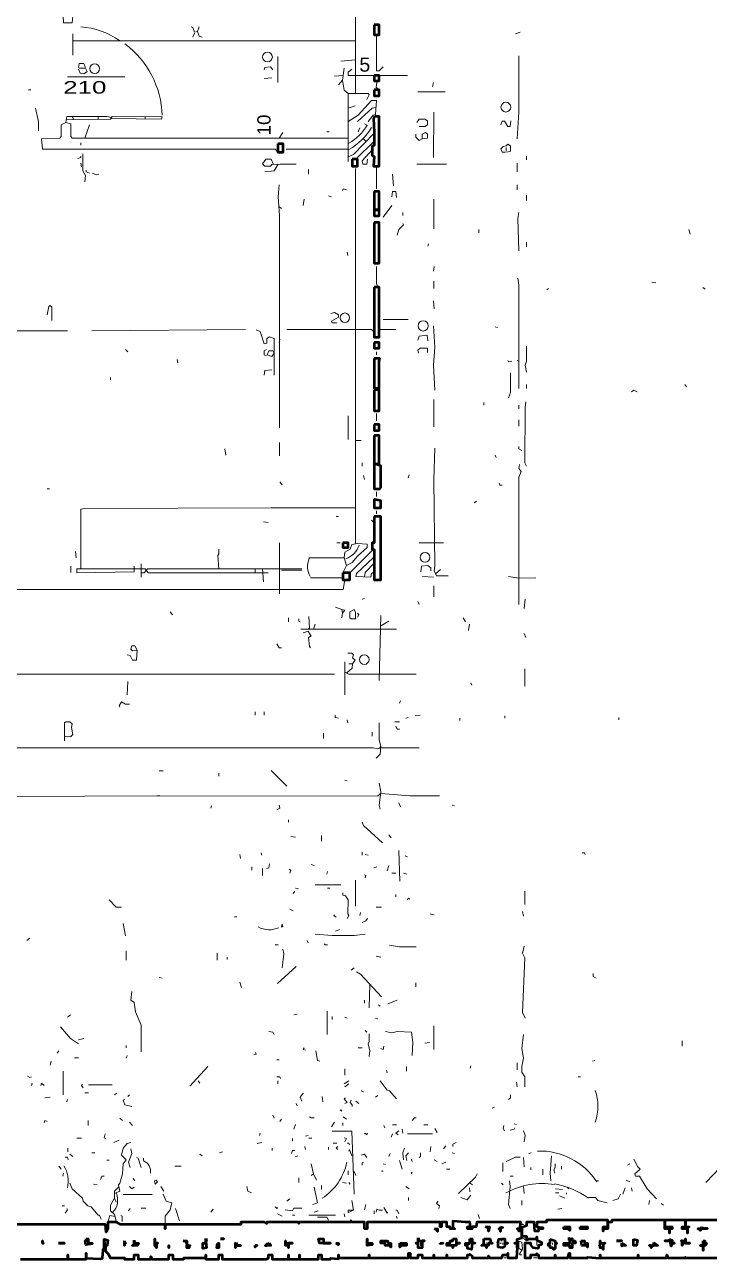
# Model space of a CAD drawing. Header units: metres. Extents: x 0.1 to 48.1, y 1.3 to 34.5.
# Drawn here: x 10.37 to 16.18, y 1.34 to 11.82 of the extents above; entities that cross this region are included whole.
import ezdxf

# ---------------------------------------------------------------- set-up
doc = ezdxf.new("R2010")
doc.units = ezdxf.units.M
for name, color, linetype, lineweight in [('P2D_GRAMMES', 7, 'Continuous', 18), ('P2D_MIKRA', 8, 'Continuous', 13), ('P2D_TOIXOI', 7, 'Continuous', 50), ('P2D_TOXA', 7, 'Continuous', 18)]:
    doc.layers.add(name, color=color, linetype=linetype, lineweight=lineweight)
doc.layers.add('P2D_KEIMENA', color=7, linetype='Continuous')
doc.styles.add('ARIAL', font='arial.ttf')

msp = doc.modelspace()

# ---------------------------------------------------------------- linework, layer by layer
at = {"layer": 'P2D_GRAMMES'}
for p, q in [((10.774975, 11.745838), (10.774975, 11.566309)), ((13.172153, 11.686527), (10.774975, 11.686527)), ((12.513066, 11.55301), (12.513066, 11.333586)), ((13.172153, 11.526414), (13.049084, 11.513115)), ((13.075681, 11.453272), (13.062382, 11.353534)), ((10.728508, 11.380094), (11.213901, 11.380094)), ((13.067609, 11.392732), (12.99589, 11.38678)), ((13.062382, 11.353534), (13.029136, 11.313639)), ((13.700707, 11.253796), (13.933429, 11.253796)), ((13.16877, 11.13411), (13.111401, 11.114162)), ((10.987827, 11.045207), (10.987813, 11.020711)), ((11.386794, 11.04246), (11.38678, 11.020496)), ((13.839158, 11.080916), (13.833691, 10.695262)), ((10.914686, 10.974529), (10.874791, 10.860938)), ((12.557042, 10.908037), (12.523796, 10.860938)), ((13.24856, 10.981178), (13.275157, 10.96788)), ((13.330906, 10.834895), (13.175419, 10.681292)), ((13.241911, 10.854843), (13.264017, 10.832938)), ((12.583639, 10.768028), (13.111401, 10.768028)), ((13.172153, 10.602173), (13.173499, 7.415771)), ((13.350335, 10.6237), (13.350335, 10.429293)), ((13.694058, 10.640627), (13.946728, 10.640627)), ((13.481283, 10.28966), (13.408141, 10.189921)), ((10.934634, 9.224815), (12.23788, 9.2358)), ((13.374038, 9.2358), (13.514529, 9.2358)), ((13.620916, 9.319616), (13.408141, 9.319616)), ((13.111401, 8.501021), (13.111401, 8.301545)), ((13.173128, 8.293541), (13.221963, 8.293547)), ((12.527445, 7.423848), (12.527445, 6.991649)), ((13.714005, 7.42437), (13.920131, 7.42437)), ((11.353472, 7.244319), (11.353472, 7.131283)), ((12.776466, 7.295173), (13.075681, 7.295173)), ((13.075681, 7.295173), (13.095628, 7.231021)), ((11.397841, 7.189395), (11.404277, 7.181075)), ((12.319997, 7.203695), (12.319997, 7.169311)), ((12.384162, 7.203695), (12.390812, 7.091387)), ((12.527445, 7.177827), (12.527445, 7.164529)), ((13.740602, 7.137932), (13.833691, 7.131283)), ((13.893534, 7.197775), (13.852075, 7.160508)), ((13.064757, 7.127231), (12.789764, 7.127231)), ((13.839158, 7.058141), (13.839158, 6.965052)), ((13.002539, 6.878613), (13.055733, 6.858665)), ((13.055733, 6.858665), (13.062382, 6.825419)), ((12.82966, 6.73233), (12.816361, 6.690011)), ((13.386587, 6.805471), (13.374038, 6.253586)), ((13.454686, 6.758927), (13.386587, 6.719031)), ((12.709974, 6.690011), (13.521178, 6.690011)), ((13.081834, 6.413168), (13.081834, 6.133901)), ((13.115576, 6.396988), (13.148822, 6.396988)), ((12.99589, 6.309086), (9.638037, 6.309086)), ((11.240497, 6.246937), (11.233848, 6.133901)), ((13.388194, 5.695052), (13.375668, 5.678854)), ((13.388194, 5.296099), (13.373292, 5.284943)), ((12.82966, 4.519012), (13.049084, 4.519012)), ((14.611139, 4.464948), (14.611139, 4.351911)), ((12.670079, 3.826623), (12.510497, 3.68034)), ((13.295323, 3.674195), (13.28764, 3.474215)), ((12.932723, 3.447618), (12.932723, 3.248141)), ((13.839158, 3.321283), (13.839158, 3.121806)), ((11.918717, 2.975524), (11.765785, 2.809293)), ((10.691937, 2.935628), (10.691937, 2.736152)), ((11.107513, 2.820205), (10.908037, 2.820205)), ((13.614267, 2.40358), (13.827042, 2.40358)), ((11.372651, 2.197565), (11.372651, 2.177618)), ((15.236675, 2.006875), (15.223377, 2.006875)), ((11.200602, 1.888377), (11.446623, 1.888377)), ((14.139555, 1.944895), (14.14288, 1.911649)), ((14.141668, 1.989226), (14.166152, 1.971492)), ((14.598351, 1.958194), (14.605, 1.898351)), ((14.970707, 1.951545), (14.984005, 1.938246)), ((11.127174, 1.858455), (11.140759, 1.825209)), ((11.646099, 1.772016), (11.679346, 1.665628)), ((13.002539, 1.714671), (12.776466, 1.714671)), ((12.510497, 1.65368), (12.896152, 1.65368)), ((14.711132, 1.502723), (14.711387, 1.459503))]:
    msp.add_line(p, q, dxfattribs=at)
for points in [[(13.172153, 11.240729), (13.172153, 11.97856), (13.148822, 11.981058), (10.781702, 11.981058), (10.768403, 11.838633), (10.695262, 11.838633), (10.688613, 11.958613), (10.675314, 11.97856), (10.638586, 11.985209), (10.638586, 12.051702), (10.648717, 12.065177), (12.483901, 12.065177), (12.49055, 12.045052), (12.463953, 12.018455)], [(13.350335, 11.737526), (13.350335, 11.433325), (13.374895, 11.433325), (13.408141, 11.466571)], [(14.560373, 11.55966), (14.560373, 11.080916), (14.546546, 10.854843)], [(13.142173, 11.446623), (13.111401, 11.420026), (13.111401, 11.392953), (13.614267, 11.392953)], [(13.062382, 11.353534), (13.075681, 11.267094), (13.111401, 11.240729)], [(13.268508, 11.187304), (13.288455, 11.227199), (13.281806, 11.240729), (13.111401, 11.240729), (13.111401, 10.662016), (13.111401, 10.662016)], [(10.45589, 11.114162), (10.481208, 11.001126), (10.481208, 10.921335)], [(13.281806, 11.001126), (13.321702, 11.054319), (13.341649, 11.060969), (13.350335, 11.179547), (13.308403, 11.179547), (13.195366, 11.054319), (13.111401, 11.001126)], [(13.341649, 11.120812), (13.315052, 11.114162), (13.188717, 11.001126)], [(12.513066, 10.741728), (12.49055, 10.768028), (10.515733, 10.768028), (10.509084, 10.854843), (10.662016, 10.860938), (10.675314, 10.874791), (10.675314, 10.974529), (10.715209, 10.994476), (10.721859, 11.045207), (11.060969, 11.045207), (11.102701, 11.036266), (11.097152, 11.025954), (11.526414, 11.020496), (11.533063, 11.041021), (11.107513, 11.045207), (11.094215, 11.020496), (10.717892, 11.014944)], [(10.808298, 11.045207), (10.774975, 11.045207), (10.775171, 11.018525)], [(10.715209, 10.994476), (10.755992, 10.981178), (10.755992, 10.874791), (10.768403, 10.860938), (13.111401, 10.860938)], [(13.330906, 10.901387), (13.155471, 10.721859), (13.111401, 10.701911)], [(13.686162, 10.894738), (13.686162, 10.868141), (13.714005, 10.840506), (13.738145, 10.854843)], [(10.85992, 10.728508), (10.85992, 10.582225), (10.88144, 10.54233), (10.874791, 10.489136)], [(13.315075, 10.761754), (13.228613, 10.668665), (13.235262, 10.640627), (13.268508, 10.640627), (13.275157, 10.681963)], [(12.478206, 10.636535), (12.457304, 10.681292), (12.410759, 10.681292), (12.384162, 10.642068), (12.40411, 10.6237), (12.450654, 10.6237), (12.463953, 10.635419), (12.530445, 10.640627), (12.670079, 10.640627)], [(12.516822, 10.63956), (12.483901, 10.582225), (12.40411, 10.575576)], [(12.523796, 10.462539), (12.517147, 10.362801), (12.527445, 10.20322), (12.527445, 8.401283)], [(14.558455, 10.229817), (14.551806, 10.176623), (14.560373, 9.904005)], [(13.350335, 9.771021), (13.350335, 9.624738), (13.361597, 9.595288)], [(14.551806, 9.671283), (14.560373, 9.61144), (14.560373, 8.733743)], [(10.555628, 9.35877), (10.568927, 9.431911), (10.582225, 9.43856), (10.595268, 9.425262), (10.595268, 9.312225)], [(12.330969, 9.232435), (12.364215, 9.219136), (12.397461, 9.112749), (12.419403, 9.119398), (12.419403, 9.159293), (12.444005, 9.172592), (12.483901, 9.159293), (12.483901, 8.84678)], [(12.590288, 9.2358), (13.308403, 9.2358), (13.330906, 9.212487)], [(13.833691, 9.265681), (13.84699, 9.086152), (13.833691, 8.93322), (13.84699, 8.720445)], [(5.67742, 9.22594), (9.451859, 9.224815), (9.476451, 9.212503), (9.558246, 9.224815), (10.728508, 9.224815)], [(14.624463, 9.092801), (14.624463, 8.966466), (14.611649, 8.93322), (14.624948, 8.873377)], [(14.487531, 8.866728), (14.487531, 8.700497), (14.472016, 8.653953)], [(14.618298, 8.620707), (14.611649, 8.574162), (14.611139, 8.102068), (14.624948, 8.075471)], [(13.84699, 8.228403), (13.839158, 7.962435), (13.84699, 7.224372), (13.84034, 7.184476), (13.860288, 7.143732), (13.960026, 7.143732)], [(14.565105, 8.08877), (14.558455, 8.055524), (14.578403, 8.028927), (14.560373, 7.982382), (14.560373, 6.89856)], [(13.17337, 7.720058), (12.457304, 7.720058), (10.874791, 7.716414), (10.841378, 7.709764), (10.841378, 7.203695)], [(12.013297, 7.370654), (12.013297, 7.330759), (12.005157, 7.317461), (12.011806, 7.203695)], [(13.064757, 7.169311), (13.095628, 7.231021), (13.14567, 7.257618), (13.188717, 7.310812), (13.270606, 7.383953), (13.270606, 7.411639), (13.188717, 7.417199), (13.142173, 7.41055), (13.128874, 7.370654), (13.081834, 7.344058), (13.075681, 7.295173)], [(13.315075, 7.370654), (13.315075, 7.357356), (13.126242, 7.169311)], [(13.328351, 7.32411), (13.321702, 7.297513), (13.182068, 7.164529), (13.175419, 7.137932), (13.301754, 7.131283), (13.308403, 7.164529), (13.330906, 7.177827)], [(13.330906, 7.250969), (13.255209, 7.171178), (13.248009, 7.134111)], [(11.293483, 7.224372), (11.293483, 7.177827), (10.808364, 7.169311), (10.808364, 7.203695), (11.38678, 7.203695), (11.413377, 7.169311), (12.430707, 7.169311)], [(12.716623, 7.203695), (11.406728, 7.203695), (11.380131, 7.169311), (11.353472, 7.169311)], [(14.472016, 7.137932), (14.560373, 7.124634), (14.704738, 7.127231)], [(13.08233, 7.110178), (13.069031, 7.027247), (9.86411, 7.027247)], [(13.055733, 6.858665), (13.08233, 6.852016), (13.062382, 6.825419), (13.055733, 6.785524)], [(12.776466, 6.798822), (12.783115, 6.699084), (12.769817, 6.690011)], [(12.729921, 6.659188), (12.769817, 6.672487), (12.789764, 6.639241), (12.796414, 6.632592), (12.773973, 6.619293), (12.783115, 6.546152), (12.789764, 6.533272), (12.789764, 6.533272)], [(11.320288, 6.512906), (11.313639, 6.425882), (11.280393, 6.425882), (11.260445, 6.466361), (11.233848, 6.47301)], [(13.148822, 6.396988), (13.14567, 6.359974), (13.099769, 6.319571)], [(13.108927, 6.486309), (13.142173, 6.486309), (13.155471, 6.47301), (13.148822, 6.446414), (13.16877, 6.426466), (13.148822, 6.396988)], [(13.081834, 6.326728), (13.115576, 6.309086), (13.687408, 6.309086)], [(10.702653, 5.781492), (10.755105, 5.774843), (10.775052, 5.794791), (10.761754, 5.854634), (10.768403, 5.88788), (10.748455, 5.904417), (10.715209, 5.904417), (10.702653, 5.894529), (10.702653, 5.741597)], [(13.374038, 5.894529), (13.374038, 5.754895), (13.388194, 5.695052), (13.381545, 5.62856), (13.348298, 5.595314)], [(9.757723, 5.682192), (13.321702, 5.682192), (13.361597, 5.675105), (13.388194, 5.682192), (13.714005, 5.682192)], [(12.457304, 5.488927), (12.590288, 5.355942), (12.590288, 5.355942)], [(13.374895, 5.382539), (13.388194, 5.309398), (13.374895, 5.196361), (13.381545, 5.163115)], [(3.387765, 5.249555), (3.407723, 5.264187), (13.361597, 5.276188), (13.388194, 5.296099), (13.634215, 5.276188), (13.886885, 5.276188)], [(13.228613, 5.050079), (13.241911, 5.023482), (13.401492, 4.877199)], [(13.172153, 4.558037), (13.172153, 4.338613), (13.172153, 4.338613)], [(12.82966, 4.099387), (12.975942, 4.089267), (13.16212, 4.089267), (13.255209, 4.099241)], [(13.461335, 4.006152), (13.547775, 3.991555), (13.687408, 3.991555)], [(14.605, 3.999503), (14.591702, 3.93966), (14.611139, 3.899764), (14.591702, 3.434319), (14.611649, 3.387775)], [(13.182068, 3.780079), (13.215314, 3.760131), (13.394843, 3.567304)], [(11.273743, 3.613848), (11.267094, 3.540707), (11.293691, 3.520759), (11.30699, 3.440969), (11.353472, 3.327932), (11.353472, 3.101859)], [(10.668665, 3.314634), (10.755105, 3.214895), (10.821597, 3.168351)], [(13.428089, 3.274738), (13.481283, 3.26144), (13.527827, 3.274738), (13.647513, 3.268089), (13.660812, 3.181649), (13.654162, 3.068613)], [(14.598351, 3.248141), (14.585052, 3.128455), (14.598351, 3.048665), (14.585052, 2.975524), (14.585052, 2.928979), (14.611139, 2.889084), (14.611139, 2.802644)], [(13.381545, 2.855838), (13.441387, 2.776047), (13.461335, 2.769398), (13.521178, 2.702906)], [(12.975942, 2.427341), (13.142173, 2.427341), (13.16212, 1.891702)], [(11.267094, 2.33055), (11.233848, 2.323901), (11.200602, 2.284005), (11.187304, 2.224162), (11.227199, 2.184267), (11.200602, 2.151021), (11.193953, 2.064581), (11.174005, 1.984791), (11.160707, 1.971492), (11.174005, 1.918298), (11.127174, 1.898351)], [(11.267094, 2.277356), (11.273743, 2.237461), (11.247147, 2.164319), (11.260445, 2.117775)], [(13.624019, 2.24411), (13.600969, 2.217513), (13.607618, 2.177618)], [(14.837723, 2.217513), (14.824424, 2.07123), (14.831073, 2.004738)], [(12.796414, 2.151021), (12.816361, 2.064581), (12.842958, 2.011387)], [(15.53589, 2.190916), (15.569136, 2.124424), (15.589475, 2.104476), (15.542539, 2.064581), (15.549188, 2.044435), (15.582435, 2.044435), (15.648927, 1.938246), (15.728717, 1.851806)], [(16.30055, 2.137723), (16.267304, 2.117775), (16.147618, 1.99144)], [(12.816361, 2.064581), (12.796414, 2.051283), (12.796414, 2.051283)], [(14.206047, 2.064581), (14.192749, 2.037984), (14.046466, 1.898351)], [(14.478665, 2.004738), (14.485314, 1.958194), (14.472016, 1.805262), (14.485314, 1.772016)], [(10.748455, 1.984791), (10.768403, 1.938246), (10.854843, 1.858455), (10.861492, 1.831859), (10.901387, 1.791963), (10.927984, 1.785314), (10.987827, 1.714671), (11.001126, 1.714671), (11.014424, 1.678927)], [(11.165009, 1.954282), (11.127174, 1.918298), (11.127174, 1.858455), (11.093865, 1.798613), (11.093865, 1.752068), (11.127461, 1.718822), (11.144084, 1.65368)], [(11.539712, 1.891702), (11.566309, 1.831859), (11.612853, 1.81856), (11.599555, 1.758717), (11.55615, 1.705524), (11.55615, 1.635707)], [(13.142173, 1.838508), (13.155471, 1.757768), (13.111401, 1.757768), (13.111401, 1.735268), (13.155471, 1.757768)], [(14.152853, 1.885052), (14.119607, 1.845157), (14.066414, 1.865105)], [(15.309817, 1.81856), (15.230026, 1.838508), (15.210079, 1.863765), (15.150236, 1.863765)], [(11.131833, 1.701687), (11.087565, 1.712173), (11.070635, 1.65368)], [(12.57699, 1.758717), (12.636832, 1.752068), (12.650131, 1.772946), (12.716623, 1.772946)], [(14.584541, 1.415516), (14.560373, 1.432906), (14.558455, 1.492749), (14.585052, 1.486099), (14.591702, 1.426257), (14.565105, 1.386361), (14.571754, 1.378187), (14.585052, 1.378187), (14.578403, 1.378187)], [(14.585052, 1.52267), (14.605, 1.512696), (14.624948, 1.496876), (14.678141, 1.513557)], [(14.711387, 1.459503), (14.718037, 1.457358), (14.711387, 1.459503)]]:
    msp.add_lwpolyline(points, dxfattribs=at)
for points in [[(13.738145, 10.854843), (13.738145, 10.894738), (13.767199, 10.908037), (13.782714, 10.894738), (13.782714, 10.861492)], [(11.320288, 6.512906), (11.30034, 6.549846), (11.273743, 6.549846), (11.267094, 6.519555), (11.280393, 6.506257)], [(12.543743, 4.159084), (12.550393, 4.185681), (12.557042, 4.165733)]]:
    msp.add_lwpolyline(points, close=True, dxfattribs=at)
at = {"layer": 'P2D_MIKRA'}
for p, q in [((11.805681, 11.752487), (11.792382, 11.719241)), ((11.845576, 11.805681), (11.832277, 11.765785)), ((14.571754, 11.759136), (14.531859, 11.745838)), ((10.828246, 11.453272), (10.874791, 11.453272)), ((12.463953, 11.373482), (12.397461, 11.366832)), ((13.833691, 11.333586), (13.827042, 11.30034)), ((10.396047, 11.271219), (10.415995, 11.271219)), ((12.929398, 10.915346), (12.949346, 10.915346)), ((13.208665, 10.947932), (13.195366, 10.914686)), ((10.841378, 10.821597), (10.841378, 10.801649)), ((14.452068, 10.781702), (14.452068, 10.748455)), ((14.624463, 10.70856), (14.624463, 10.675314)), ((10.841545, 10.648717), (10.848194, 10.615471)), ((12.773973, 10.595524), (12.773973, 10.555628)), ((14.546546, 10.648717), (14.546546, 10.575576)), ((13.487932, 10.555628), (13.494581, 10.45589)), ((14.546546, 10.462539), (14.546546, 10.422644)), ((12.523796, 10.276361), (12.543743, 10.263063)), ((12.736571, 10.342853), (12.729921, 10.28966)), ((12.942696, 10.36945), (12.969293, 10.362801)), ((13.839158, 10.342853), (13.839158, 10.090183)), ((14.624463, 10.376099), (14.624463, 10.329555)), ((13.57453, 10.229817), (13.57453, 10.20322)), ((14.219346, 10.083534), (14.219346, 10.056937)), ((16.001335, 10.083534), (16.014634, 10.043639)), ((13.793796, 9.963848), (13.787147, 9.943901)), ((14.624463, 9.977147), (14.624463, 9.937251)), ((13.102277, 9.890707), (13.108927, 9.86411)), ((13.84034, 9.771021), (13.833691, 9.731126)), ((13.839158, 9.644686), (13.839158, 9.584843)), ((14.811126, 9.584843), (14.797827, 9.571545)), ((15.688822, 9.638037), (15.722068, 9.631387)), ((16.121021, 9.591492), (16.140969, 9.578194)), ((13.833691, 9.478455), (13.84034, 9.411963)), ((14.358979, 9.259031), (14.378927, 9.252382)), ((12.530445, 9.152644), (12.523796, 9.126047)), ((11.22055, 9.066204), (11.240497, 9.046257)), ((13.350335, 9.046257), (13.350335, 9.01966)), ((11.659398, 8.979764), (11.666047, 8.953168)), ((11.093865, 8.826832), (11.093865, 8.806885)), ((14.624463, 8.76699), (14.624463, 8.733743)), ((15.968089, 8.76699), (15.981387, 8.747042)), ((13.839158, 8.640654), (13.839158, 8.407932)), ((14.262077, 8.614058), (14.262077, 8.59411)), ((13.350335, 8.520969), (13.350335, 8.461126)), ((14.560373, 8.59411), (14.560373, 8.560864)), ((14.560373, 8.467775), (14.560373, 8.414581)), ((12.065, 8.221754), (12.071649, 8.16856)), ((12.527445, 8.274948), (12.527445, 8.161911)), ((13.229905, 8.102068), (13.229905, 8.075471)), ((14.358979, 8.16856), (14.365628, 8.148613)), ((13.241911, 7.995681), (13.24856, 7.962435)), ((13.627565, 8.00233), (13.620916, 7.975733)), ((10.555628, 7.883491), (10.575576, 7.883491)), ((12.530445, 7.942487), (12.550393, 7.91589)), ((13.350335, 7.856047), (13.350335, 7.816152)), ((14.199398, 7.776257), (14.17945, 7.762958)), ((13.350335, 7.696466), (13.350335, 7.669869)), ((12.390812, 7.603377), (12.430707, 7.596728)), ((13.009188, 7.647528), (13.029136, 7.647528)), ((13.308403, 7.616675), (13.321702, 7.603377)), ((10.795, 7.350707), (10.801649, 7.297513)), ((13.015838, 7.42437), (13.042435, 7.42437)), ((10.755992, 7.224372), (10.755992, 7.171178)), ((12.543743, 7.190122), (12.716623, 7.190122)), ((13.24856, 6.951754), (13.228613, 6.945105)), ((13.700707, 6.925157), (13.714005, 6.89856)), ((14.611649, 6.945105), (14.605, 6.865314)), ((11.599555, 6.838717), (11.619503, 6.81212)), ((12.60327, 6.785524), (12.60327, 6.752277)), ((14.086361, 6.785524), (14.106309, 6.752277)), ((14.139555, 6.73233), (14.132906, 6.679136)), ((14.605, 6.652539), (14.618298, 6.619293)), ((14.611139, 6.353325), (14.611139, 6.207042)), ((14.152853, 6.233639), (14.159503, 6.213691)), ((12.319997, 5.987618), (12.319997, 5.961021)), ((12.397461, 5.987618), (12.397461, 5.961021)), ((13.554424, 6.080707), (13.547775, 6.060759)), ((13.102277, 5.921126), (13.108927, 5.894529)), ((13.50788, 5.904417), (13.547775, 5.904417)), ((13.620916, 5.941073), (13.600969, 5.934424)), ((13.720654, 5.961021), (13.680759, 5.954372)), ((14.058933, 5.934424), (14.058933, 5.914476)), ((14.441327, 5.954372), (14.441327, 5.934424)), ((15.409243, 5.941073), (15.409243, 5.921126)), ((12.900351, 5.808089), (12.900351, 5.761545)), ((13.315075, 5.814738), (13.315075, 5.781492)), ((11.506466, 5.488395), (11.539712, 5.488395)), ((12.013297, 5.468979), (12.013297, 5.442382)), ((13.08233, 5.409136), (13.102277, 5.402487)), ((11.486518, 5.276188), (11.513115, 5.276188)), ((11.951963, 5.189712), (11.945314, 5.169764)), ((13.541126, 5.216309), (13.554424, 5.183063)), ((13.993272, 5.196361), (14.01322, 5.189712)), ((12.60327, 5.070026), (12.60327, 5.050079)), ((12.623534, 4.930393), (12.663429, 4.923743)), ((12.885459, 4.937042), (12.885459, 4.890497)), ((13.454686, 4.943691), (13.474634, 4.917094)), ((12.191335, 4.777461), (12.197984, 4.744215)), ((12.370864, 4.790759), (12.377513, 4.770812)), ((13.229905, 4.797408), (13.229905, 4.770812)), ((13.255209, 4.777461), (13.281806, 4.770812)), ((13.541126, 4.810707), (13.550435, 4.551387)), ((13.594319, 4.764162), (13.614267, 4.757513)), ((12.293068, 4.671073), (12.293068, 4.644476)), ((12.384162, 4.657775), (12.384162, 4.597932)), ((12.796414, 4.691021), (12.82301, 4.684372)), ((12.936047, 4.631178), (12.929398, 4.61123)), ((13.354948, 4.671073), (13.328351, 4.664424)), ((13.454686, 4.684372), (13.441387, 4.637827)), ((13.481283, 4.619246), (13.514529, 4.619246)), ((13.581021, 4.61788), (13.607618, 4.61123)), ((12.65678, 4.464948), (12.643482, 4.445)), ((12.663429, 4.491545), (12.690026, 4.484895)), ((12.936047, 4.492136), (12.955995, 4.492136)), ((13.514529, 4.438351), (13.514529, 4.418403)), ((12.616885, 4.312016), (12.643482, 4.298717)), ((13.348298, 4.329666), (13.394843, 4.329666)), ((12.144791, 4.248778), (12.164738, 4.248778)), ((13.215314, 4.285419), (13.208665, 4.258822)), ((13.807094, 4.27212), (13.84034, 4.265471)), ((14.591702, 4.292068), (14.598351, 4.252173)), ((11.200602, 4.19233), (11.22055, 4.085942)), ((13.035785, 4.139136), (13.002539, 4.125838)), ((10.409346, 4.065995), (10.382749, 4.046047)), ((12.763168, 4.046047), (12.769817, 4.026099)), ((11.227199, 3.959607), (11.227199, 3.879817)), ((11.998508, 3.93966), (11.998508, 3.879817)), ((12.084948, 3.906414), (12.084948, 3.886466)), ((13.348298, 3.913063), (13.388194, 3.906414)), ((13.16212, 3.813325), (13.135524, 3.793377)), ((11.506466, 3.733534), (11.533063, 3.726885)), ((12.191335, 3.693639), (12.204634, 3.647094)), ((13.686162, 3.68699), (13.686162, 3.653743)), ((13.249904, 3.540707), (13.249904, 3.51411)), ((13.368246, 3.500812), (13.381545, 3.487513)), ((13.527827, 3.540707), (13.448037, 3.507461)), ((10.755105, 3.414372), (10.728508, 3.394424)), ((12.676728, 3.421021), (12.650131, 3.414372)), ((12.975942, 3.401073), (12.975942, 3.374476)), ((13.08233, 3.394424), (13.102277, 3.387775)), ((13.341649, 3.387775), (13.361597, 3.381126)), ((13.255209, 3.281387), (13.268508, 3.268089)), ((10.868141, 3.214895), (10.821597, 3.201597)), ((11.227199, 3.155052), (11.227199, 3.135105)), ((13.800445, 3.181649), (13.76055, 3.175)), ((15.946895, 3.194948), (15.946895, 3.148403)), ((10.655366, 3.108508), (10.642068, 3.08856)), ((10.788351, 3.051394), (10.821597, 3.051394)), ((11.233848, 3.068613), (11.227199, 3.048665)), ((13.195366, 3.135872), (13.228613, 3.135872)), ((10.588874, 3.022068), (10.582225, 2.988822)), ((12.503848, 3.032781), (12.523796, 3.032781)), ((13.081834, 2.955576), (13.081834, 2.902382)), ((13.434738, 2.942277), (13.441387, 2.92233)), ((13.6052, 2.975524), (13.6052, 2.935628)), ((14.152853, 2.982173), (14.146204, 2.962225)), ((14.546546, 3.00877), (14.546546, 2.948927)), ((15.203429, 3.028717), (15.183482, 3.022068)), ((10.429293, 2.83589), (10.422644, 2.815942)), ((11.838927, 2.855838), (11.852225, 2.83589)), ((12.513066, 2.855838), (12.513066, 2.829241)), ((13.115576, 2.855838), (13.075681, 2.829241)), ((14.538508, 2.842539), (14.545157, 2.802644)), ((15.063796, 2.890183), (15.083743, 2.890183)), ((10.874791, 2.753294), (10.908037, 2.753294)), ((11.147408, 2.74945), (11.127461, 2.736152)), ((11.253796, 2.736152), (11.240497, 2.722853)), ((13.115576, 2.829241), (13.08233, 2.802644)), ((13.221963, 2.769398), (13.241911, 2.762749)), ((13.361597, 2.729503), (13.341649, 2.716204)), ((10.582225, 2.716204), (10.535681, 2.709555)), ((10.728508, 2.696257), (10.721859, 2.676309)), ((12.670079, 2.66301), (12.676728, 2.643063)), ((12.889503, 2.722853), (12.896152, 2.676309)), ((13.175419, 2.682958), (13.202016, 2.66301)), ((14.35233, 2.629764), (14.332382, 2.623115)), ((10.903178, 2.516728), (10.903178, 2.476832)), ((11.174005, 2.536675), (11.193953, 2.516728)), ((12.470602, 2.563272), (12.483901, 2.536675)), ((12.543743, 2.530026), (12.530445, 2.510079)), ((13.069031, 2.549974), (13.095628, 2.530026)), ((11.253796, 2.503429), (11.280393, 2.476832)), ((12.663429, 2.483482), (12.650131, 2.443586)), ((12.99589, 2.503429), (12.969293, 2.463534)), ((13.064757, 2.49678), (13.064757, 2.476832)), ((13.414791, 2.476832), (13.42144, 2.456885)), ((13.487932, 2.482171), (13.521178, 2.482171)), ((13.567723, 2.443586), (13.574372, 2.41034)), ((13.753901, 2.482171), (13.787147, 2.482171)), ((13.84699, 2.450236), (13.866937, 2.41699)), ((14.51856, 2.490131), (14.538508, 2.483482)), ((10.808298, 2.367122), (10.848194, 2.367122)), ((11.167356, 2.350497), (11.120812, 2.33055)), ((12.377513, 2.33055), (12.337618, 2.323901)), ((12.364215, 2.41034), (12.357565, 2.390393)), ((12.637894, 2.363796), (12.637894, 2.343848)), ((12.769817, 2.390393), (12.749869, 2.383743)), ((12.776466, 2.367122), (12.803063, 2.367122)), ((12.982592, 2.326335), (13.015838, 2.326335)), ((13.487932, 2.403691), (13.474634, 2.377094)), ((10.731094, 2.284005), (10.731094, 2.250759)), ((10.748455, 2.230812), (10.775052, 2.210864)), ((10.934634, 2.242329), (10.96123, 2.242329)), ((11.852225, 2.230812), (11.872173, 2.217513)), ((12.045052, 2.250759), (12.018455, 2.24411)), ((12.466879, 2.284005), (12.466879, 2.264058)), ((12.683377, 2.217513), (12.663429, 2.210864)), ((12.74322, 2.297304), (12.749869, 2.270707)), ((12.942696, 2.290654), (12.942696, 2.270707)), ((13.467984, 2.237461), (13.454686, 2.210864)), ((13.813743, 2.297304), (13.807094, 2.250759)), ((13.940079, 2.303953), (13.920131, 2.277356)), ((13.993272, 2.24411), (14.01322, 2.237461)), ((14.598351, 2.204215), (14.605, 2.124424)), ((14.664843, 2.24411), (14.644895, 2.237461)), ((10.655366, 2.131073), (10.675314, 2.104476)), ((11.060969, 2.181542), (11.080916, 2.181542)), ((11.63945, 2.129572), (11.692644, 2.129572)), ((13.408141, 2.151021), (13.428089, 2.144372)), ((13.547775, 2.177618), (13.567723, 2.104476)), ((13.647513, 2.190916), (13.654162, 2.170969)), ((13.84034, 2.184267), (13.866937, 2.170969)), ((13.940079, 2.164319), (13.906832, 2.151021)), ((13.946728, 2.104429), (13.973325, 2.104429)), ((14.423107, 2.15767), (14.423107, 2.084529)), ((14.660755, 2.117775), (14.660755, 2.097827)), ((14.764166, 2.104476), (14.764166, 2.057932)), ((14.921313, 2.131073), (14.921313, 2.104476)), ((15.502644, 2.151021), (15.482696, 2.137723)), ((10.695262, 2.07123), (10.688613, 2.044634)), ((11.287042, 2.024686), (11.30034, 2.004738)), ((12.692385, 2.031335), (12.692385, 1.99144)), ((13.111401, 2.091178), (13.111401, 2.057932)), ((13.16212, 2.084529), (13.175419, 2.051283)), ((14.485314, 2.044435), (14.511911, 2.044435)), ((15.469398, 2.011387), (15.502644, 1.998089)), ((10.947932, 1.978141), (10.981178, 1.971492)), ((11.519764, 1.958194), (11.546361, 1.918298)), ((12.885459, 1.964843), (12.885459, 1.931597)), ((13.062382, 1.99144), (13.095628, 1.984791)), ((13.115576, 1.99144), (13.128874, 1.978141)), ((13.600969, 1.958194), (13.627565, 1.938246)), ((14.412173, 1.984791), (14.425471, 1.971492)), ((14.870969, 1.938246), (14.930812, 1.931597)), ((14.870969, 1.904067), (14.897565, 1.904067)), ((14.964058, 1.905), (14.964058, 1.891702)), ((15.462749, 1.944895), (15.442801, 1.891702)), ((15.515942, 1.944895), (15.522592, 1.918298)), ((10.681963, 1.791883), (10.701911, 1.791883)), ((12.616885, 1.851806), (12.590288, 1.831859)), ((13.261859, 1.805262), (13.24856, 1.758717)), ((13.624019, 1.865105), (13.624019, 1.838508)), ((14.585052, 1.838508), (14.585052, 1.798613)), ((14.904215, 1.878403), (14.950759, 1.858455)), ((15.668874, 1.838508), (15.662225, 1.805262)), ((15.768613, 1.811911), (15.78856, 1.798613)), ((11.260445, 1.772016), (11.247147, 1.752068)), ((11.353534, 1.772946), (11.393429, 1.772946)), ((11.965262, 1.765366), (11.945314, 1.73877)), ((12.510497, 1.725471), (12.550393, 1.705524)), ((12.636832, 1.714671), (12.65678, 1.714671)), ((12.856257, 1.752068), (12.82301, 1.73877)), ((13.075681, 1.725471), (13.08233, 1.698874)), ((13.330906, 1.752068), (13.330906, 1.725471)), ((13.521178, 1.705524), (13.527827, 1.685576)), ((14.212696, 1.718822), (14.225995, 1.685576)), ((14.924162, 1.772016), (14.890916, 1.765366)), ((13.128874, 1.671368), (13.142173, 1.671368)), ((11.04767, 1.499398), (11.054319, 1.466152)), ((13.725404, 1.486099), (13.725404, 1.452853)), ((14.405524, 1.496876), (14.418822, 1.496876)), ((14.423107, 1.47945), (14.423107, 1.466152)), ((15.013167, 1.492749), (15.013167, 1.452853)), ((15.11034, 1.475507), (15.130288, 1.475507)), ((14.43212, 1.353055), (14.452068, 1.353055)), ((14.684791, 1.353055), (14.711387, 1.353055))]:
    msp.add_line(p, q, dxfattribs=at)
for points in [[(11.779084, 11.805681), (11.792382, 11.799031), (11.805681, 11.759136), (11.832277, 11.765785), (11.845576, 11.72589), (11.872173, 11.719241)], [(10.821597, 11.459921), (10.828246, 11.494585), (10.868141, 11.494585), (10.88144, 11.459921)], [(10.88144, 11.453272), (10.894738, 11.426675), (10.868141, 11.406728), (10.834895, 11.413377), (10.821597, 11.446623)], [(12.397461, 11.439974), (12.40411, 11.459921), (12.450654, 11.466571), (12.470602, 11.439974)], [(13.354948, 11.333586), (13.348298, 11.293691), (13.361597, 11.280393)], [(13.694058, 10.994476), (13.714005, 11.020496), (13.76055, 11.020496), (13.782714, 11.007775), (13.782714, 10.974529), (13.76055, 10.960108), (13.714005, 10.960108)], [(14.491963, 11.007775), (14.485314, 10.960108), (14.465366, 10.960108), (14.43877, 11.004672), (14.418822, 11.004672), (14.405524, 10.974529)], [(14.445419, 10.741728), (14.418822, 10.741728), (14.405524, 10.768403), (14.425471, 10.788351), (14.452068, 10.795), (14.465366, 10.808298), (14.487531, 10.795), (14.487531, 10.748455), (14.458717, 10.741806)], [(10.841378, 10.70856), (10.841378, 10.695262), (10.814948, 10.688613)], [(10.885535, 10.588874), (10.885535, 10.575576), (10.914686, 10.562277)], [(10.941283, 10.562277), (10.974529, 10.548979), (10.994476, 10.555628)], [(13.095628, 10.422644), (13.069031, 10.429293), (13.062382, 10.415995)], [(13.481283, 10.362801), (13.487932, 10.406115), (13.514529, 10.406115), (13.521178, 10.356152)], [(13.574372, 10.136728), (13.581021, 10.123429), (13.541126, 10.083534), (13.527827, 10.03699)], [(12.962644, 9.372068), (12.99589, 9.378717), (13.027257, 9.35877), (13.027257, 9.338822), (12.969293, 9.305576), (12.975942, 9.291396), (13.015838, 9.291396)], [(13.787147, 9.139346), (13.780497, 9.18589), (13.714005, 9.179241), (13.700707, 9.145995)], [(12.417408, 9.066204), (12.397461, 9.052906), (12.397461, 9.01966), (12.417408, 9.01301)], [(13.782714, 9.039607), (13.782714, 9.077028), (13.720654, 9.077028), (13.700707, 9.059555), (13.707356, 9.032958)], [(14.465366, 8.973115), (14.472016, 8.959817), (14.498613, 8.966466)], [(14.545157, 8.973115), (14.560373, 8.966466), (14.560373, 8.939869)], [(12.463953, 8.893325), (12.40411, 8.886675), (12.397461, 8.84678)], [(15.515942, 8.707147), (15.53589, 8.720445), (15.562487, 8.707147)], [(14.560373, 8.241702), (14.560373, 8.221754), (14.585052, 8.208455)], [(14.392225, 7.929188), (14.398874, 7.913515), (14.418822, 7.913515)], [(13.813743, 7.184476), (13.813743, 7.211073), (13.787147, 7.231021), (13.733953, 7.224372), (13.727304, 7.177827)], [(13.188717, 6.825419), (13.202016, 6.81212), (13.188717, 6.792173)], [(12.692385, 6.778874), (12.692385, 6.758927), (12.703325, 6.752277)], [(12.503848, 6.566099), (12.523796, 6.533272), (12.543743, 6.533272)], [(11.253796, 6.052379), (11.22055, 6.052379), (11.187304, 6.074058), (11.167356, 6.040812), (11.174005, 6.027513)], [(12.999019, 5.961021), (12.999019, 5.941073), (13.029136, 5.934424)], [(13.514529, 5.867932), (13.527827, 5.841335), (13.547775, 5.841335)], [(12.523796, 5.196361), (12.530445, 5.169764), (12.503848, 5.156466)], [(15.097042, 4.789879), (15.11699, 4.789879), (15.123639, 4.777461)], [(12.444005, 4.69767), (12.437356, 4.664424), (12.417408, 4.657775)], [(12.610236, 4.651126), (12.623534, 4.644476), (12.616885, 4.61788)], [(13.24856, 4.604581), (13.261859, 4.597932), (13.255209, 4.577984)], [(13.064757, 4.451649), (13.064757, 4.431702), (13.088979, 4.425052), (13.111401, 4.391806), (13.108927, 4.27212), (13.115576, 4.258822), (13.102277, 4.232225)], [(13.634215, 4.398455), (13.620916, 4.405105), (13.614267, 4.391806)], [(11.080916, 4.391806), (11.140759, 4.329666), (11.187304, 4.329666)], [(12.99589, 4.265471), (12.989241, 4.258822), (13.009188, 4.245524)], [(13.275157, 4.232225), (13.261859, 4.212277), (13.228613, 4.198979)], [(12.497199, 4.012801), (12.517147, 4.01011), (12.49055, 4.01011)], [(12.90945, 4.01945), (12.916099, 4.01011), (12.936047, 4.01011)], [(12.557042, 3.972906), (12.563691, 3.93301), (12.550393, 3.813325)], [(15.190131, 3.76678), (15.190131, 3.740183), (15.216728, 3.726885)], [(12.437356, 3.274738), (12.470602, 3.268089), (12.483901, 3.248141)], [(13.28764, 3.254791), (13.28764, 3.188298), (13.281806, 3.168351), (13.295105, 3.108508), (13.288455, 3.061963)], [(13.414791, 3.148403), (13.408141, 3.121806), (13.388194, 3.128455)], [(12.324319, 3.095209), (12.330969, 3.081911), (12.311021, 3.075262)], [(12.736571, 3.135105), (12.729921, 3.121806), (12.749869, 3.115157)], [(12.836309, 3.108508), (12.849607, 3.028717), (12.869555, 3.022068)], [(10.389398, 2.895733), (10.409346, 2.882435), (10.422644, 2.889084)], [(10.502435, 2.815942), (10.509084, 2.83589), (10.529031, 2.815942)], [(12.503848, 2.890183), (12.530445, 2.890183), (12.537094, 2.875785)], [(10.854843, 2.822592), (10.848194, 2.815942), (10.861492, 2.795995)], [(12.729921, 2.74945), (12.703325, 2.716204), (12.716623, 2.682958)], [(14.487531, 2.736152), (14.487531, 2.709555), (14.472016, 2.696257)], [(11.213901, 2.696257), (11.200602, 2.689607), (11.213901, 2.649712), (11.273743, 2.636414)], [(13.088979, 2.709555), (13.075681, 2.702906), (13.102277, 2.66966), (13.08233, 2.66301)], [(13.135524, 2.689607), (13.128874, 2.66966), (13.14567, 2.649712), (13.14567, 2.636414)], [(10.555628, 2.510079), (10.535681, 2.516728), (10.529031, 2.49678)], [(12.783115, 2.549974), (12.796414, 2.541925), (12.82301, 2.541925)], [(13.042435, 2.603168), (13.049084, 2.609817), (13.055733, 2.596518)], [(13.687408, 2.541925), (13.67411, 2.541925), (13.654162, 2.516728)], [(13.541126, 2.430288), (13.514529, 2.41034), (13.534476, 2.397042)], [(14.43212, 2.476832), (14.425471, 2.450236), (14.43877, 2.430288)], [(14.525209, 2.456885), (14.51856, 2.443586), (14.485314, 2.436937)], [(14.598351, 2.430288), (14.611649, 2.390393), (14.605, 2.337199)], [(11.04767, 2.403691), (11.041021, 2.370445), (11.054319, 2.363796)], [(13.075681, 2.370445), (13.095628, 2.363796), (13.08233, 2.337199)], [(13.102277, 2.326335), (13.115576, 2.326335), (13.122225, 2.310602)], [(13.275157, 2.41034), (13.268508, 2.397042), (13.255209, 2.41034), (13.24856, 2.403691)], [(14.026518, 2.33055), (13.998138, 2.317251), (13.998138, 2.297304)], [(10.70856, 2.205251), (10.728508, 2.205251), (10.735157, 2.184267)], [(11.313639, 2.204215), (11.326937, 2.197565), (11.353534, 2.117775)], [(12.65678, 2.263526), (12.636832, 2.263526), (12.630183, 2.237461)], [(13.022487, 2.297304), (13.009188, 2.284005), (13.022487, 2.270707)], [(13.115576, 2.257408), (13.122225, 2.270707), (13.142173, 2.217513)], [(13.221963, 2.224162), (13.24856, 2.230812), (13.268508, 2.204215)], [(13.58767, 2.284005), (13.574372, 2.24411), (13.581021, 2.184267)], [(13.725404, 2.24411), (13.725404, 2.210864), (13.714005, 2.204215)], [(14.571754, 2.205251), (14.531859, 2.205251), (14.452068, 2.170969)], [(13.241911, 2.164319), (13.229905, 2.15767), (13.229905, 2.137723)], [(14.866749, 2.151021), (14.866749, 2.117775), (14.85767, 2.097827), (14.864319, 2.07123)], [(11.041021, 2.044435), (11.021073, 2.044435), (11.007775, 2.018037)], [(13.401492, 2.091178), (13.408141, 2.086506), (13.394843, 2.086506)], [(13.654162, 2.07123), (13.647513, 2.07788), (13.647513, 2.064581)], [(11.253796, 1.958194), (11.273743, 1.938246), (11.293691, 1.951545)], [(12.251178, 1.958194), (12.257827, 1.918298), (12.291073, 1.905)], [(12.82301, 1.951545), (12.849607, 1.81856), (12.809712, 1.805262)], [(15.422853, 1.891702), (15.402906, 1.851806), (15.356361, 1.838508)], [(12.49055, 1.785314), (12.503848, 1.772016), (12.510497, 1.778665)], [(13.873586, 1.831859), (13.860288, 1.811911), (13.886885, 1.791963), (13.880236, 1.772016)], [(10.721859, 1.772016), (10.728508, 1.758717), (10.70856, 1.73212)], [(11.180654, 1.712173), (11.192744, 1.705524), (11.192744, 1.658979)], [(12.942696, 1.672277), (12.929398, 1.696369), (12.849607, 1.696369)], [(13.401492, 1.757768), (13.374895, 1.757768), (13.354948, 1.765366), (13.348298, 1.73877)], [(13.414791, 1.778665), (13.441387, 1.73212), (13.448037, 1.73877)], [(13.514529, 1.757768), (13.527827, 1.757768), (13.541126, 1.725471)], [(14.591702, 1.639031), (14.598351, 1.635194), (14.585052, 1.635194)], [(14.14288, 1.492749), (14.14288, 1.466152), (14.119607, 1.459503)], [(14.285838, 1.47945), (14.292487, 1.475507), (14.279188, 1.475507)], [(14.405524, 1.472801), (14.398874, 1.475507), (14.412173, 1.475507)], [(14.846101, 1.466152), (14.846101, 1.47945), (14.846101, 1.466152)]]:
    msp.add_lwpolyline(points, dxfattribs=at)
for points in [[(12.424058, 9.01966), (12.437356, 9.054014), (12.470602, 9.054014), (12.483901, 9.032958), (12.463953, 9.006361)], [(13.172153, 6.832068), (13.16212, 6.858665), (13.126242, 6.838717), (13.126242, 6.785524), (13.135524, 6.778637), (13.175419, 6.778637), (13.172153, 6.785524)], [(11.493168, 1.998089), (11.479869, 2.011387), (11.466571, 2.004738), (11.47322, 1.978141)]]:
    msp.add_lwpolyline(points, close=True, dxfattribs=at)
at = {"layer": 'P2D_TOIXOI'}
for points in [[(13.330906, 11.822102), (13.330906, 11.737526), (13.374038, 11.737526), (13.374038, 11.822102)], [(13.330906, 11.392953), (13.330906, 11.346885), (13.374038, 11.346885), (13.374038, 11.392953)], [(13.330906, 11.271219), (13.330906, 11.219818), (13.374038, 11.219818), (13.374038, 11.271219)], [(13.338325, 11.045207), (13.325026, 11.024398), (13.331675, 10.915346), (13.330906, 10.915346), (13.330906, 10.798325), (13.315075, 10.791675), (13.315075, 10.741728), (13.315075, 10.741728), (13.315075, 10.711885), (13.331675, 10.705236), (13.325026, 10.6237), (13.374038, 10.6237), (13.374038, 11.045207)], [(12.513066, 10.812567), (12.513066, 10.741728), (12.559855, 10.741728), (12.559855, 10.812567)], [(13.14567, 10.681292), (13.14567, 10.6237), (13.188973, 10.6237), (13.188973, 10.681292)], [(13.330906, 10.406115), (13.330906, 10.25263), (13.374038, 10.25263), (13.374038, 10.406115)], [(13.330906, 10.25263), (13.330906, 10.1994), (13.374038, 10.1994), (13.374038, 10.25263)], [(13.330906, 10.143831), (13.330906, 9.797847), (13.374038, 9.797847), (13.374038, 10.143831)], [(13.330906, 9.595288), (13.330906, 9.170872), (13.374038, 9.170872), (13.374038, 9.595288)], [(13.330906, 9.125548), (13.330906, 9.077028), (13.374038, 9.077028), (13.374038, 9.125548)], [(13.330906, 8.98863), (13.330906, 8.737068), (13.374038, 8.737068), (13.374038, 8.969791), (13.37822, 8.98863)], [(13.330906, 8.72377), (13.330906, 8.545127), (13.374038, 8.545127), (13.374038, 8.72377)], [(13.330906, 8.428263), (13.330906, 8.37801), (13.374038, 8.37801), (13.374038, 8.428263)], [(13.330906, 8.334126), (13.330906, 8.094609), (13.374038, 8.094609), (13.374038, 8.131633), (13.374038, 8.131633), (13.374038, 8.334126)], [(13.338325, 8.094609), (13.330906, 8.094609), (13.330906, 7.883491), (13.37822, 7.883491), (13.386587, 7.892618), (13.386587, 8.078796)], [(13.338325, 7.790478), (13.330906, 7.790478), (13.330906, 7.720058), (13.386587, 7.720058), (13.386587, 7.779581)], [(13.330906, 7.647528), (13.330906, 7.42437), (13.315075, 7.42437), (13.315075, 7.368258), (13.330906, 7.368258), (13.330906, 7.110178), (13.386587, 7.110178), (13.386587, 7.143732), (13.386587, 7.143732), (13.386587, 7.647528)], [(13.064757, 7.42437), (13.064757, 7.384488), (13.111401, 7.384488), (13.111401, 7.42437)], [(13.064757, 7.169311), (13.064757, 7.110178), (13.126242, 7.110178), (13.126242, 7.169311)], [(13.843665, 1.597991), (13.870262, 1.597991), (13.870262, 1.575864), (13.863613, 1.589162)], [(14.275864, 1.615659), (14.30911, 1.615659), (14.302461, 1.578511), (14.30207, 1.578511), (14.30207, 1.602461)], [(14.404526, 1.615759), (14.422147, 1.60911), (14.404526, 1.602461), (14.404526, 1.575864), (14.402199, 1.597991), (14.388901, 1.597991), (14.404526, 1.595812)], [(14.94221, 1.615659), (14.991251, 1.615659), (14.991251, 1.582513), (14.974031, 1.597991), (14.94221, 1.597991)], [(15.080419, 1.615659), (15.143088, 1.615659), (15.143088, 1.597991), (15.080419, 1.597991)], [(16.099411, 1.60911), (16.157592, 1.602461), (16.157592, 1.597991), (16.111047, 1.597991), (16.099411, 1.582513), (16.099411, 1.597991), (16.077801, 1.597991), (16.099411, 1.595812)], [(10.514869, 1.496876), (10.514869, 1.496876), (10.514869, 1.476126), (10.525707, 1.475507), (10.514869, 1.475507)], [(10.652175, 1.475507), (10.702653, 1.475507), (10.702653, 1.475507), (10.652175, 1.475507)], [(10.885535, 1.513557), (10.903178, 1.513557), (10.903178, 1.475507), (10.937958, 1.475507), (10.937958, 1.469476), (10.884764, 1.462827), (10.878115, 1.496876), (10.885535, 1.496876)], [(11.211269, 1.496073), (11.210576, 1.475507), (11.223874, 1.475507), (11.211269, 1.476126), (11.211269, 1.457358), (11.211269, 1.457358)], [(11.293483, 1.502723), (11.297016, 1.475507), (11.330262, 1.475507), (11.323613, 1.457358), (11.277068, 1.457358), (11.293483, 1.462827)], [(11.469504, 1.513557), (11.469504, 1.513557), (11.469504, 1.475507), (11.496492, 1.475507), (11.483194, 1.476126), (11.483194, 1.43623), (11.469504, 1.456178)], [(11.709267, 1.496876), (11.742742, 1.496876), (11.742742, 1.469476), (11.729215, 1.489424)], [(11.902094, 1.516021), (11.908743, 1.496073), (11.902094, 1.489424), (11.908743, 1.43623), (11.877872, 1.429581), (11.877872, 1.475507), (11.902094, 1.475507)], [(12.001832, 1.475507), (12.013297, 1.475507), (12.013297, 1.437915), (11.995183, 1.437915)], [(12.028429, 1.513557), (12.055026, 1.513557), (12.055026, 1.513557), (12.028429, 1.513557)], [(12.161414, 1.482775), (12.168063, 1.457358), (12.199409, 1.457358), (12.199409, 1.457358), (12.154764, 1.457358), (12.153815, 1.43623), (12.153815, 1.476126)], [(12.440681, 1.476126), (12.453979, 1.457358), (12.407435, 1.457358), (12.419403, 1.456178), (12.419403, 1.469476)], [(12.579321, 1.496876), (12.579321, 1.496876), (12.579321, 1.475507), (12.637894, 1.475507), (12.637894, 1.475507), (12.60327, 1.475507), (12.60327, 1.437915), (12.60327, 1.437915), (12.60327, 1.457358), (12.579321, 1.457358)], [(12.885459, 1.513557), (12.900351, 1.513557), (12.900351, 1.475507), (12.86623, 1.475507), (12.859581, 1.513557), (12.885459, 1.513557)], [(12.900351, 1.475507), (12.960831, 1.475507), (12.960831, 1.475507), (12.900351, 1.475507)], [(13.005864, 1.475507), (13.027257, 1.475507), (13.027257, 1.462827)], [(13.270606, 1.513557), (13.270606, 1.513557), (13.270606, 1.475507), (13.28764, 1.475507), (13.28764, 1.475507), (13.315075, 1.475507), (13.315075, 1.462827), (13.270606, 1.456178)], [(13.441387, 1.502723), (13.451361, 1.475507), (13.472639, 1.475507), (13.472639, 1.44288), (13.46466, 1.457358), (13.424764, 1.457358), (13.424764, 1.475507), (13.386587, 1.475507), (13.386587, 1.496876), (13.441387, 1.496876)], [(13.550435, 1.475507), (13.6052, 1.475507), (13.6052, 1.457358), (13.564398, 1.457358), (13.550435, 1.44288)], [(13.705486, 1.52267), (13.710681, 1.496876), (13.757225, 1.496876), (13.738145, 1.496073), (13.738145, 1.437915), (13.705486, 1.437915), (13.705486, 1.475507), (13.684084, 1.475507), (13.705486, 1.476126)], [(13.891872, 1.475507), (13.916806, 1.475507), (13.916806, 1.476126), (13.891872, 1.469476)], [(13.998138, 1.513557), (14.028735, 1.513557), (14.028735, 1.475507), (14.058933, 1.475507), (14.058933, 1.475507), (14.028735, 1.475507), (14.028735, 1.457358), (13.998138, 1.457358), (13.998138, 1.437915), (13.998138, 1.437915), (13.998138, 1.457358), (13.948723, 1.457358), (13.948723, 1.475507), (13.977757, 1.475507), (13.977757, 1.496876), (13.998138, 1.496876)], [(14.14288, 1.513557), (14.163451, 1.513557), (14.163451, 1.482775), (14.189424, 1.476126), (14.189424, 1.475507), (14.162827, 1.475507), (14.156178, 1.422932), (14.124794, 1.429581), (14.124794, 1.457358), (14.106974, 1.457358), (14.106974, 1.475507), (14.14288, 1.475507), (14.14288, 1.496876), (14.14288, 1.496876)], [(14.262077, 1.513557), (14.315759, 1.513557), (14.322408, 1.476126), (14.335707, 1.475507), (14.30207, 1.475507), (14.30207, 1.457358), (14.282513, 1.457358), (14.283722, 1.43623), (14.283722, 1.457358), (14.242618, 1.457358), (14.262077, 1.469476)], [(14.415497, 1.513557), (14.441327, 1.513557), (14.441327, 1.475507), (14.465366, 1.475507), (14.465366, 1.475507), (14.441327, 1.475507), (14.441327, 1.449529), (14.422147, 1.43623), (14.384537, 1.44288), (14.384537, 1.475507), (14.382251, 1.475507), (14.388901, 1.509372)], [(14.824202, 1.509372), (14.866749, 1.496073), (14.866749, 1.475507), (14.880942, 1.475507), (14.866749, 1.462827), (14.866749, 1.429581), (14.854346, 1.422932), (14.847696, 1.437915), (14.824202, 1.437915), (14.824202, 1.457358), (14.807801, 1.457358), (14.81445, 1.475507), (14.824202, 1.475507)], [(14.974031, 1.513557), (15.000628, 1.513557), (15.013167, 1.516021), (15.013167, 1.496876), (15.033874, 1.496876), (15.040524, 1.475507), (15.013167, 1.475507), (15.013167, 1.437915), (14.991251, 1.437915), (14.991251, 1.457358), (14.94221, 1.457358), (14.94221, 1.475507), (14.991251, 1.475507), (14.991251, 1.516021)], [(15.087068, 1.496876), (15.116325, 1.496876), (15.116325, 1.475507), (15.143088, 1.475507), (15.143088, 1.44288), (15.140262, 1.457358), (15.093717, 1.457358)], [(15.251024, 1.496876), (15.251024, 1.496876), (15.251024, 1.475507), (15.293194, 1.475507), (15.273934, 1.469476), (15.273934, 1.422932), (15.273246, 1.437915), (15.251024, 1.437915), (15.251024, 1.457358), (15.24, 1.457358), (15.251024, 1.462827)], [(15.388073, 1.496876), (15.432827, 1.496876), (15.432827, 1.496876), (15.388073, 1.496876)], [(15.432827, 1.476126), (15.466073, 1.457358), (15.439476, 1.457358), (15.432827, 1.449529)], [(15.531516, 1.509372), (15.565812, 1.502723), (15.559162, 1.457358), (15.531516, 1.457358)], [(15.70611, 1.482775), (15.738691, 1.457358), (15.692147, 1.457358), (15.683835, 1.43623), (15.683835, 1.456178), (15.66555, 1.457358), (15.70611, 1.457358)], [(15.838904, 1.509372), (15.862004, 1.502723), (15.862004, 1.475507), (15.881216, 1.475507), (15.881216, 1.475507), (15.858377, 1.475507), (15.851728, 1.449529), (15.845079, 1.496876), (15.798736, 1.496876), (15.798736, 1.496876), (15.838904, 1.496876)], [(15.973163, 1.513557), (15.973163, 1.513557), (15.973163, 1.475507), (16.009979, 1.475507), (16.009979, 1.475507), (15.958115, 1.475507), (15.946895, 1.456178), (15.946895, 1.496073), (15.938168, 1.496876), (15.973163, 1.496876)], [(16.123137, 1.496876), (16.137644, 1.496876), (16.137644, 1.475507), (16.150942, 1.475507), (16.144293, 1.457358), (16.123137, 1.457358), (16.123137, 1.413162), (16.123137, 1.413162), (16.123137, 1.457358), (16.097749, 1.457358), (16.123137, 1.456178)], [(11.589581, 1.457358), (11.589581, 1.457358), (11.589581, 1.437915), (11.589581, 1.437915)], [(11.742742, 1.462827), (11.76911, 1.456178), (11.760691, 1.449529), (11.760691, 1.437915), (11.742742, 1.437915)], [(12.319997, 1.457358), (12.338948, 1.457358), (12.338948, 1.457358), (12.327644, 1.457358), (12.319997, 1.44288)]]:
    msp.add_lwpolyline(points, close=True, dxfattribs=at)
for points in [[(10.329555, 1.339144), (10.731094, 1.339144), (10.731094, 1.378187), (10.731094, 1.378187), (10.731094, 1.339144), (10.885535, 1.339144), (10.885535, 1.391936), (10.885535, 1.391936), (10.885535, 1.349791), (11.00445, 1.343141), (11.024398, 1.349791), (11.031047, 1.416283), (11.039121, 1.43623), (11.039121, 1.475507), (11.039121, 1.475507), (11.039121, 1.509372), (11.070942, 1.502723), (11.064293, 1.457358), (11.050995, 1.457358), (11.050995, 1.409634), (11.077592, 1.383037), (11.09089, 1.353055), (11.211269, 1.353055), (11.211269, 1.339144), (11.293483, 1.339144), (11.293483, 1.378187), (11.329312, 1.378187), (11.329312, 1.378187), (11.329312, 1.378187), (11.329312, 1.339144), (11.436649, 1.339144), (11.436649, 1.363089), (11.443298, 1.339144), (11.589581, 1.339144), (11.589581, 1.378187), (11.622827, 1.378187), (11.622827, 1.339144), (11.715218, 1.339144), (11.715218, 1.353055), (11.902094, 1.353055), (11.902094, 1.378187), (11.902094, 1.378187), (11.902094, 1.339144), (12.013297, 1.339144), (12.013297, 1.378187), (12.041728, 1.378187), (12.041728, 1.339144), (12.414084, 1.339144), (12.434031, 1.349791), (12.434031, 1.376387), (12.453979, 1.378187), (12.466879, 1.378187), (12.466879, 1.339144), (12.60327, 1.339144), (12.60327, 1.378187), (12.60327, 1.378187), (12.60327, 1.339144), (12.698129, 1.339144), (12.698129, 1.378187), (12.698129, 1.378187), (12.698129, 1.339144), (12.857617, 1.339144), (12.857617, 1.378187), (12.885459, 1.378187), (12.885459, 1.339144), (12.960831, 1.339144), (12.960831, 1.349791), (13.027257, 1.343141), (13.027257, 1.378187), (13.027257, 1.378187), (13.027257, 1.353055), (13.28764, 1.353055), (13.28764, 1.378187), (13.28764, 1.378187), (13.28764, 1.353055), (13.624019, 1.353055), (13.624019, 1.391936), (13.637539, 1.391936), (13.637539, 1.353055), (13.705486, 1.353055), (13.705486, 1.376387), (13.730628, 1.378187), (13.738145, 1.378187), (13.738145, 1.353055), (13.839158, 1.353055), (13.839158, 1.378187), (13.839158, 1.378187), (13.839158, 1.353055), (13.948723, 1.353055), (13.948723, 1.378187), (13.948723, 1.378187), (13.948723, 1.353055), (14.124794, 1.353055), (14.124794, 1.378187), (14.14288, 1.378187), (14.14288, 1.383037), (14.163451, 1.369738), (14.163451, 1.353055), (14.30207, 1.353055), (14.30207, 1.369738), (14.30911, 1.353055), (14.415497, 1.353055), (14.422147, 1.378187), (14.465366, 1.378187), (14.465366, 1.391936), (14.465366, 1.391936), (14.465366, 1.353055), (14.541832, 1.353055), (14.548482, 1.437915), (14.546546, 1.437915), (14.546546, 1.469476), (14.521885, 1.475507), (14.546546, 1.475507), (14.546546, 1.509372), (14.585052, 1.52267), (14.585052, 1.578511), (14.560373, 1.578511), (14.560373, 1.597991), (14.546546, 1.597991), (14.546546, 1.597991), (14.568429, 1.597991), (14.575079, 1.65368), (14.384537, 1.65368), (14.384537, 1.65368), (14.202723, 1.65368), (14.196073, 1.615659), (14.163451, 1.615659), (14.163451, 1.597991), (14.124794, 1.597991), (14.124794, 1.615659), (14.149529, 1.615659), (14.14288, 1.65368), (14.106974, 1.65368), (14.106974, 1.655654), (13.998138, 1.662304), (13.998138, 1.60911), (14.016545, 1.597991), (13.977757, 1.597991), (13.977757, 1.615659), (13.948723, 1.615659), (13.948723, 1.65368), (13.903508, 1.65368), (13.903508, 1.615659), (13.891872, 1.615659), (13.891872, 1.65368), (13.28764, 1.65368), (13.28764, 1.65368), (13.270606, 1.65368), (13.270606, 1.597991), (13.249904, 1.597991), (13.249904, 1.65368), (12.692385, 1.65368), (12.692385, 1.642356), (12.686702, 1.65368), (12.419403, 1.65368), (12.419403, 1.642356), (12.400785, 1.65368), (12.199409, 1.65368), (12.199409, 1.635194), (11.792338, 1.635194), (11.792338, 1.635194), (11.656073, 1.635194), (11.656073, 1.635194), (11.55615, 1.635194), (11.55615, 1.597991), (11.55615, 1.597991), (11.55615, 1.635707), (11.529738, 1.635194), (11.353472, 1.635194), (11.353472, 1.635707), (11.350209, 1.635194), (11.183979, 1.635194), (11.17733, 1.635707), (11.144084, 1.65368), (11.070635, 1.65368), (11.070635, 1.602461), (11.057644, 1.569215), (11.050995, 1.635194), (9.777916, 1.635194)], [(16.437882, 1.671368), (15.973163, 1.671368), (15.973163, 1.615659), (16.00466, 1.615659), (15.990757, 1.602461), (15.990757, 1.561806), (15.990757, 1.561806), (15.990757, 1.597991), (15.946895, 1.597991), (15.946895, 1.615659), (15.973163, 1.615659), (15.973163, 1.671368), (15.798736, 1.671368), (15.798736, 1.615659), (15.862004, 1.615659), (15.862004, 1.597991), (15.838904, 1.597991), (15.838904, 1.561806), (15.838904, 1.561806), (15.838904, 1.597991), (15.798736, 1.597991), (15.798736, 1.671368), (15.349237, 1.671368), (15.349237, 1.65368), (15.314119, 1.65368), (15.314119, 1.597991), (15.273934, 1.597991), (15.273934, 1.578511), (15.273934, 1.578511), (15.273934, 1.615659), (15.314119, 1.615659), (15.314119, 1.671368), (14.795453, 1.671368), (14.795453, 1.65368), (14.711132, 1.65368), (14.711132, 1.615759), (14.764166, 1.60911), (14.764166, 1.597991), (14.726237, 1.597991), (14.726237, 1.578511), (14.694764, 1.578511), (14.688115, 1.65368), (14.624463, 1.65368), (14.624463, 1.622408), (14.585052, 1.60911), (14.585052, 1.535281), (14.624463, 1.535281), (14.624463, 1.513557), (14.708063, 1.513557), (14.711132, 1.529319), (14.711132, 1.502723), (14.754607, 1.482775), (14.747958, 1.462827), (14.726237, 1.456178), (14.726237, 1.43623), (14.721361, 1.429581), (14.681466, 1.43623), (14.660755, 1.462827), (14.660755, 1.475507), (14.611139, 1.475507), (14.611139, 1.353055), (14.660755, 1.353055), (14.660755, 1.378187), (14.711132, 1.378187), (14.711132, 1.389686), (14.726237, 1.376387), (14.726237, 1.353055), (14.866749, 1.353055), (14.866749, 1.378187), (14.866749, 1.378187), (14.866749, 1.353055), (14.974031, 1.353055), (14.98733, 1.391936), (14.991251, 1.391936), (14.991251, 1.353055), (15.143088, 1.353055), (15.143088, 1.35644), (15.251024, 1.349791), (15.251024, 1.378187), (15.251024, 1.378187), (15.251024, 1.353055), (15.571986, 1.353055), (15.571986, 1.378187), (15.571986, 1.378187), (15.571986, 1.353055), (15.683835, 1.353055), (15.683835, 1.353055), (15.814741, 1.353055), (15.814741, 1.376387), (15.825131, 1.353055), (15.973163, 1.353055), (15.973163, 1.35644), (15.971414, 1.353055), (16.246077, 1.353055)]]:
    msp.add_lwpolyline(points, dxfattribs=at)
at = {"layer": 'P2D_TOXA'}
for centre, radius in [((12.425867, 11.548964), 0.041548), ((10.959671, 11.450944), 0.041191), ((14.449179, 11.123621), 0.041392), ((13.083249, 9.335588), 0.039925), ((13.746839, 9.26584), 0.04328), ((13.763201, 7.299865), 0.041102), ((13.247196, 6.432359), 0.041026)]:
    msp.add_circle(centre, radius, dxfattribs=at)
for centre, radius, start, end in [((10.800089, 11.174947), 0.632135, 54.296891, 86.23958), ((10.748887, 11.031106), 0.783388, 1.695607, 53.393369), ((12.922468, 11.172689), 0.403859, 298.811687, 329.855923), ((12.854211, 11.227043), 0.532259, 299.677463, 328.798535), ((13.02815, 7.463516), 0.185829, 289.408359, 341.724117), ((12.949351, 7.221861), 0.183118, 158.241673, 207.740598), ((12.440208, 4.340016), 0.202181, 242.064766, 294.018139), ((14.834563, 2.638135), 0.395838, 340.26592, 19.843016), ((14.737684, 1.682141), 0.576661, 33.044437, 91.978989), ((10.507022, 2.006139), 0.228365, 344.972979, 34.026107), ((11.342234, 2.088976), 0.091206, 348.976179, 70.581814), ((12.634682, 2.255293), 0.47273, 302.705698, 348.835428), ((10.994457, 1.845204), 0.160069, 318.35858, 19.160933), ((14.757783, 1.352826), 0.629944, 80.431095, 119.266532), ((14.753596, 1.323109), 0.665004, 53.465157, 80.500351)]:
    msp.add_arc(centre, radius, start, end, dxfattribs=at)

# ---------------------------------------------------------------- texts
at = {"layer": 'P2D_KEIMENA', "attachment_point": 7, "style": 'ARIAL'}
for s, insert, char_height in [('5', (13.20534, 11.423351), 0.119686), ('\\W1.48;210', (10.691937, 11.237173), 0.106387)]:
    msp.add_mtext(s, dxfattribs=dict(at, insert=insert, char_height=char_height))
at = {"layer": 'P2D_KEIMENA', "insert": (12.453979, 10.884764), "char_height": 0.113037, "attachment_point": 7, "rotation": 90, "style": 'ARIAL'}
msp.add_mtext('10', dxfattribs=at)

doc.saveas('drawing.dxf')
